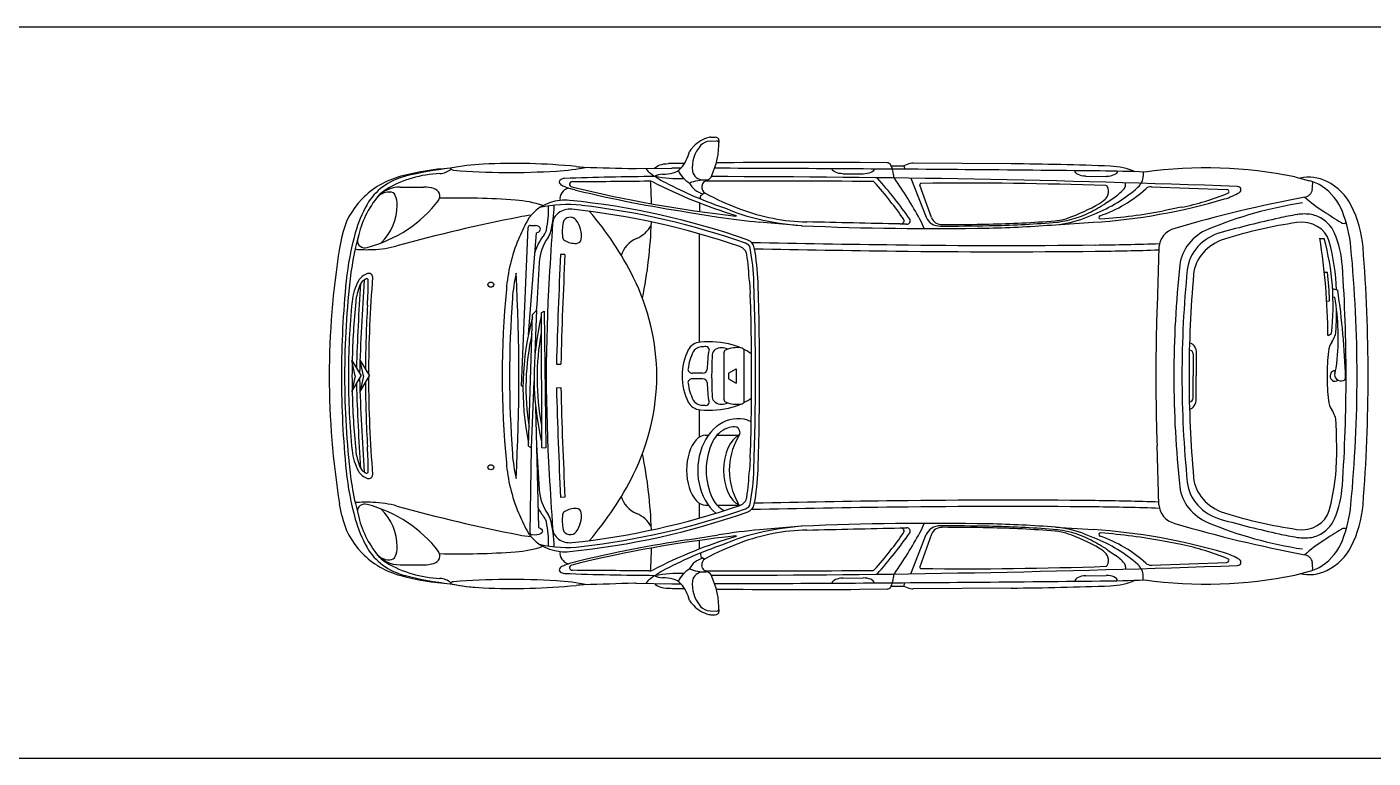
# Model space of a CAD drawing. Header units: millimetres. Extents: x 2646 to 50990, y 12226 to 40347.
# Drawn here: x 33275 to 38815, y 15625 to 18637 of the extents above; entities that cross this region are included whole.
import ezdxf

# ---------------------------------------------------------------- set-up
doc = ezdxf.new("R2010")
doc.units = ezdxf.units.MM
doc.layers.add('www.cad-blocks.net', color=7, linetype='Continuous')

# ---------------------------------------------------------------- blocks, each defined once
blk = doc.blocks.new('A$C5A4471DE')
for p, q in [((1.5672, 1.9509), (1.5945, 1.9518)), ((1.571, 1.9672), (1.5885, 1.9674)), ((1.5001, 1.9298), (1.4877, 1.917)), ((1.2632, 1.8378), (1.4095, 1.8397)), ((2.2967, 1.8616), (2.1842, 1.8626)), ((2.3127, 1.8494), (2.3643, 1.8494)), ((2.3643, 1.8494), (2.369, 1.8352)), ((2.8069, 1.8574), (2.4031, 1.8608)), ((0.9538, 1.7929), (0.9588, 1.7951)), ((1.5364, 1.7751), (1.5338, 1.765)), ((1.5411, 1.791), (1.5516, 1.791)), ((2.1139, 1.8166), (2.1975, 1.8156)), ((2.3931, 1.7983), (2.4569, 1.6372)), ((3.114, 1.8066), (3.1977, 1.8056)), ((3.2776, 1.7696), (3.2776, 1.7792)), ((3.3506, 1.824), (3.3502, 1.807)), ((3.9736, 1.8037), (4.0351, 1.7878)), ((0.2479, 1.7412), (0.2492, 1.7412)), ((0.2913, 1.7615), (0.3896, 1.7615)), ((0.9535, 1.7713), (0.9534, 1.7714)), ((0.9713, 1.7627), (0.9693, 1.7635)), ((1.0111, 1.7504), (1.0004, 1.7532)), ((2.4786, 1.6357), (2.431, 1.7699)), ((3.2047, 1.7009), (3.2351, 1.7221)), ((3.3838, 1.7629), (3.6945, 1.7518)), ((0.1339, 1.7121), (0.135, 1.7132)), ((1.5244, 1.6962), (1.5244, 1.6609)), ((3.1851, 1.7046), (3.1936, 1.7121)), ((3.2004, 1.6981), (3.1957, 1.695)), ((3.5065, 1.6784), (3.4338, 1.664)), ((1.4747, 1.659), (1.6024, 1.6383)), ((1.9456, 1.6027), (1.7713, 1.6175)), ((2.9895, 1.6067), (3.1437, 1.6166)), ((3.1072, 1.6342), (3.1479, 1.6504)), ((3.9839, 1.6484), (3.9846, 1.6485)), ((4.1852, 1.6131), (4.181, 1.6124)), ((0.0518, 1.5581), (0.0421, 1.5101)), ((0.1078, 1.5091), (0.1211, 1.5642)), ((0.7916, 0.9424), (0.8189, 1.5959)), ((0.8195, 1.1543), (0.8524, 1.5737)), ((0.8284, 1.6038), (0.8482, 1.6032)), ((1.5244, 1.1228), (1.5244, 1.5686)), ((3.415, 1.514), (3.4069, 1.2704)), ((4.0769, 1.5505), (4.0948, 1.5497)), ((0.9702, 1.4834), (0.9521, 1.4841)), ((4.0954, 1.4115), (4.1084, 1.4106)), ((1.7295, 1.373), (1.7322, 1.3232)), ((4.1294, 1.3441), (4.1509, 1.3367)), ((4.1056, 1.2912), (4.117, 1.2936)), ((4.1311, 1.3096), (4.1392, 1.3081)), ((0.8198, 0.6939), (0.8364, 1.2373)), ((0.8364, 1.2373), (0.8544, 1.2552)), ((0.8475, 1.0774), (0.8544, 1.2552)), ((0.8722, 1.2435), (0.8849, 1.25)), ((0.8722, 1.2435), (0.8742, 0.6887)), ((0.8849, 1.25), (0.8917, 0.6877)), ((4.1107, 1.15), (4.1248, 1.1588)), ((1.5766, 1.0718), (1.576, 1.0614)), ((1.589, 1.0923), (1.5887, 1.0921)), ((1.6244, 1.0794), (1.6244, 0.888)), ((1.7082, 0.8812), (1.7082, 1.0862)), ((3.5558, 1.0754), (3.5558, 0.9837)), ((3.5685, 1.0799), (3.5685, 0.9837)), ((0.1063, 0.9837), (0.0924, 1.0476)), ((0.0924, 1.0476), (0.1316, 0.9837)), ((0.1405, 0.9837), (0.1266, 1.0476)), ((0.1266, 1.0476), (0.1657, 0.9837)), ((0.935, 1.0322), (0.9531, 1.0318)), ((1.6428, 0.9959), (1.6749, 1.0133)), ((1.6749, 1.0133), (1.6749, 0.9541)), ((0.1063, 0.9837), (0.0924, 0.9198)), ((0.0924, 0.9198), (0.1316, 0.9837)), ((0.1405, 0.9837), (0.1266, 0.9198)), ((0.1266, 0.9198), (0.1657, 0.9837)), ((0.7916, 0.9424), (0.7974, 0.9408)), ((0.8324, 0.6871), (0.843, 0.9613)), ((1.5367, 0.9954), (1.4949, 0.9954)), ((1.5367, 0.972), (1.4949, 0.972)), ((1.6428, 0.9959), (1.6428, 0.9715)), ((1.6428, 0.9715), (1.6749, 0.9541)), ((3.5558, 0.892), (3.5558, 0.9837)), ((3.5685, 0.8875), (3.5685, 0.9837)), ((0.935, 0.9352), (0.9531, 0.9356)), ((1.576, 0.906), (1.5766, 0.8956)), ((0.8492, 0.857), (0.8609, 0.3592)), ((1.5244, 0.7324), (1.5244, 0.8446)), ((1.5887, 0.8753), (1.589, 0.8751)), ((1.5488, 0.7397), (1.5604, 0.7397)), ((1.5958, 0.7397), (1.6872, 0.7397)), ((1.6888, 0.7426), (1.6815, 0.7295)), ((1.6907, 0.7499), (1.6907, 0.7498)), ((0.8198, 0.6939), (0.8324, 0.6871)), ((0.8308, 0.688), (0.8262, 0.3385)), ((0.8742, 0.6887), (0.8917, 0.6877)), ((3.415, 0.4534), (3.4069, 0.697)), ((1.7322, 0.6442), (1.7295, 0.5944)), ((0.0518, 0.4093), (0.0421, 0.4573)), ((0.1078, 0.4583), (0.1211, 0.4032)), ((0.9702, 0.484), (0.9521, 0.4833)), ((1.5244, 0.3988), (1.5244, 0.4589)), ((1.5488, 0.4516), (1.5604, 0.4516)), ((1.5958, 0.4516), (1.6872, 0.4516)), ((1.688, 0.4502), (1.6815, 0.4618)), ((1.9456, 0.3647), (1.7713, 0.3499)), ((2.9895, 0.3607), (3.1437, 0.3508)), ((3.1072, 0.3332), (3.1479, 0.317)), ((4.1852, 0.3543), (4.181, 0.355)), ((0.8352, 0.3302), (0.855, 0.3299)), ((1.4747, 0.3084), (1.6024, 0.3291)), ((1.5244, 0.2712), (1.5244, 0.3065)), ((2.3931, 0.1691), (2.4569, 0.3302)), ((2.4786, 0.3317), (2.431, 0.1975)), ((3.5065, 0.289), (3.4338, 0.3034)), ((3.9839, 0.319), (3.9846, 0.3189)), ((0.1339, 0.2553), (0.135, 0.2542)), ((0.2479, 0.2262), (0.2492, 0.2262)), ((3.1851, 0.2628), (3.1936, 0.2553)), ((3.2004, 0.2693), (3.1957, 0.2724)), ((3.2047, 0.2665), (3.2351, 0.2453)), ((0.2913, 0.2059), (0.3896, 0.2059)), ((0.9535, 0.1961), (0.9534, 0.196)), ((0.9538, 0.1745), (0.9588, 0.1723)), ((0.9713, 0.2047), (0.9693, 0.2039)), ((1.0111, 0.217), (1.0004, 0.2142)), ((1.5364, 0.1923), (1.5338, 0.2024)), ((1.5411, 0.1764), (1.5516, 0.1764)), ((3.2776, 0.1978), (3.2776, 0.1882)), ((3.3838, 0.2045), (3.6945, 0.2156)), ((3.9736, 0.1637), (4.0351, 0.1796)), ((1.2632, 0.1296), (1.4095, 0.1277)), ((2.1139, 0.1508), (2.1975, 0.1518)), ((2.3127, 0.118), (2.3643, 0.118)), ((2.3643, 0.118), (2.369, 0.1322)), ((3.114, 0.1608), (3.1977, 0.1618)), ((3.3506, 0.1434), (3.3502, 0.1604)), ((2.2967, 0.1058), (2.1842, 0.1048)), ((2.8069, 0.11), (2.4031, 0.1066)), ((1.5001, 0.0376), (1.4877, 0.0504)), ((1.5672, 0.0165), (1.5945, 0.0155)), ((1.571, 0.0002), (1.5885, 0))]:
    blk.add_line(p, q)
for centre, major_axis, ratio, start_param, end_param in [((1.602, 1.8531), (0.1339, 0), 0.8827, 1.871896, 2.435479), ((1.5693, 1.9055), (0.0515, 0), 0.8827, 1.610768, 2.494038), ((1.5714, 1.94), (-0.0308, 0), 0.8827, -1.558244, -1.269697), ((1.1649, 1.9493), (0.4393, 0), 0.8827, -0.387555, 0.011932), ((1.5887, 1.9538), (-0.0154, 0), 0.8827, 3.153525, 4.724941), ((1.5948, 1.9437), (0.00925, 0), 0.8827, -0.014877, 1.610768), ((1.2944, 1.9433), (-0.1927, 0), 0.8827, 2.484055, 2.935624), ((1.5042, 1.9046), (-0.0216, 0), 0.8827, -0.706114, -0.205968), ((1.6625, 1.8432), (0.1684, 0), 0.8827, 2.494038, 3.248148), ((0.5581, 1.0496), (0.8967, 0), 0.8827, 1.638591, 1.869759), ((0.6495, 0.7672), (1.2241, 0), 0.8827, 1.695361, 1.848862), ((0.4519, 1.8775), (-0.068, 0), 0.8827, 1.622149, 2.369596), ((0.6758, 1.1572), (0.7931, 0), 0.8827, 1.624257, 1.797689), ((0.5135, 1.8476), (0.0186, 0), 0.8827, 3.670338, 4.623599), ((0.7485, 4.1781), (2.6693, 0), 0.8827, 4.623599, 4.782264), ((0.7578, -0.1956), (-2.3278, 0), 0.8827, 4.601112, 4.76585), ((0.8703, 2.6421), (-0.9249, 0), 0.8827, 1.640671, 1.779457), ((1.0608, 2.1158), (0.3083, 0), 0.8827, 4.567534, 4.675402), ((1.9791, 24.0205), (-25.1409, 0), 0.8827, 1.533809, 1.542049), ((1.2609, 1.9738), (0.1541, 0), 0.8827, 4.683642, 4.727366), ((1.3398, 1.8499), (-0.0381, 0), 0.8827, 0.352231, 0.836006), ((1.9469, -20.6232), (25.4749, 0), 0.8827, 1.589829, 1.592396), ((1.4118, 1.7036), (0.1541, 0), 0.8827, 1.567757, 1.585773), ((0.7864, -179.9261), (-205.9212, 0), 0.8827, 4.70918, 4.709349), ((1.3981, 1.8726), (0.0617, 0), 0.8827, -1.295508, -0.657538), ((1.559, 1.874), (0.1324, 0), 0.8827, 3.528125, 4.100623), ((0.7864, -179.9261), (205.9212, 0), 0.8827, 1.561903, 1.566913), ((1.9469, -20.6232), (-25.4749, 0), 0.8827, 4.703074, 4.726294), ((2.2965, 1.848), (-0.0154, 0), 0.8827, 3.586462, 4.703074), ((2.2056, 1.8098), (-0.1161, 0), 0.8827, 3.161682, 3.586462), ((2.4995, 1.5817), (-0.3321, 0), 0.8827, -1.244119, -1.151613), ((2.4028, 1.8335), (0.0308, 0), 0.8827, 1.561481, 1.897474), ((1.3234, -126.6182), (145.5269, 0), 0.8827, 1.558087, 1.561903), ((2.6965, -8.6014), (11.8492, 0), 0.8827, 1.526943, 1.561481), ((3.2049, 1.6251), (0.2525, 0), 0.8827, 1.112933, 1.526943), ((3.6065, 0.4053), (1.6262, 0), 0.8827, 1.343122, 1.724692), ((0.3939, 1.52), (0.339, 0), 0.8827, 1.869759, 2.439777), ((0.3831, 1.591), (-0.2535, 0), 0.8827, -1.29273, -0.458722), ((0.4776, 1.4361), (0.4327, 0), 0.8827, 1.622149, 2.162392), ((0.962, 1.7823), (0.0151, 0), 0.8827, 2.787379, 4.106544), ((0.9594, 1.7832), (0.0123, 0), 0.8827, 2.037279, 2.787379), ((0.9685, 1.7781), (-0.0216, 0), 0.8827, -1.528649, -1.104314), ((1.3986, -7.2243), (-10.2293, 0), 0.8827, -1.565209, -1.528649), ((1.0014, 1.7733), (-0.0123, 0), 0.8827, -1.563718, 1.296715), ((0.6258, 48.6146), (-53.0549, 0), 0.8827, 1.577874, 1.583804), ((1.5957, 2.0999), (0.4198, 0), 0.8827, 3.977599, 4.182605), ((1.3163, 1.7597), (-0.0308, 0), 0.8827, 4.180172, 4.725397), ((-1.0083, 1.6709), (2.3347, 0), 0.8827, 0.010567, 0.056078), ((2.2639, 3.1801), (1.8365, 0), 0.8827, 4.180172, 4.38556), ((1.3717, 1.7677), (-0.0533, 0), 0.8827, -1.561964, -0.942245), ((1.4383, 2.2036), (-0.4607, 0), 0.8827, 1.357791, 1.616037), ((1.3698, 1.9611), (-0.1658, 0), 0.8827, 1.579628, 1.846085), ((2.2734, 3.1213), (-1.7608, 0), 0.8827, 1.041013, 1.199555), ((1.5516, 1.6393), (-0.1718, 0), 0.8827, -1.570796, -1.16031), ((1.5612, 1.8062), (-0.0843, 0), 0.8827, 0.383244, 1.304082), ((1.5411, 1.8318), (0.0462, 0), 0.8827, 3.248148, 4.712389), ((1.5515, 1.7721), (-0.0154, 0), 0.8827, -1.565093, -0.222823), ((1.8112, -38.432), (45.5629, 0), 0.8827, 1.561421, 1.5765), ((1.5516, 1.81), (-0.0216, 0), 0.8827, 1.570796, 2.754038), ((1.5004, -46.4076), (54.6192, 0), 0.8827, 1.529822, 1.569477), ((2.2383, 1.7792), (-0.00617, 0), 0.8827, 3.807087, 4.703014), ((0.8035, 0.785), (-1.8302, 0), 0.8827, 3.746427, 3.807087), ((0.8035, 0.785), (-1.8514, 0), 0.8827, 3.746427, 3.811798), ((2.3525, 1.8124), (-0.0308, 0), 0.8827, 0.020089, 0.545592), ((0.1657, 0.6406), (-2.5274, 0), 0.8827, 3.600866, 3.687185), ((2.4369, 1.7715), (0.00617, 0), 0.8827, 1.582693, 3.445418), ((2.6131, -11.3035), (-14.8197, 0), 0.8827, 4.67304, 4.724285), ((3.0881, -4.0661), (-6.678, 0), 0.8827, 4.672065, 4.69968), ((3.2731, 1.8087), (0.0771, 0), 0.8827, -0.778936, -0.023822), ((4.0322, 1.6708), (0.1487, 0), 0.8827, 1.052527, 1.820314), ((3.9919, 1.6572), (0.1541, 0), 0.8827, 0.911333, 1.286398), ((3.7369, 1.7777), (0.3107, 0), 0.8827, -0.096125, 0.023218), ((3.9871, 1.601), (0.2398, 0), 0.8827, 0.414962, 1.052527), ((0.2913, 1.6581), (0.1172, 0), 0.8827, 1.570796, 2.546379), ((0.2479, 1.684), (0.0647, 0), 0.8827, 1.570796, 2.546408), ((0.3223, 1.6402), (0.1541, 0), 0.8827, 2.162392, 2.544534), ((0.2492, 1.7203), (-0.0237, 0), 0.8827, 3.50102, 4.712389), ((0.1493, 1.6871), (0.1304, 0), 0.8827, 0, 0.359427), ((0.3896, 1.6516), (0.1246, 0), 0.8827, 1.235867, 1.570796), ((0.4183, 1.7246), (0.037, 0), 0.8827, -0.586139, 1.235867), ((0.5343, -0.8641), (2.9234, 0), 0.8827, 1.491044, 1.598311), ((1.0013, 1.7142), (0.0519, 0), 0.8827, 1.886675, 3.303166), ((1.0062, 1.8384), (0.0925, 0), 0.8827, 4.106544, 4.302543), ((1.0819, 1.9874), (0.2775, 0), 0.8827, 4.302543, 4.414312), ((2.2524, 5.7008), (-4.6343, 0), 0.8827, 1.296715, 1.445576), ((1.1016, 2.0105), (0.3083, 0), 0.8827, 4.414312, 4.443772), ((2.2524, 5.7008), (4.6445, 0), 0.8827, 4.443772, 4.544155), ((1.5633, 1.7591), (-0.0302, 0), 0.8827, -0.222823, 1.030268), ((2.1654, 2.6447), (1.2003, 0), 0.8827, 4.17186, 4.307929), ((2.9022, 2.1319), (0.5983, 0), 0.8827, -1.147476, -0.778936), ((2.9808, 2.0758), (0.5259, 0), 0.8827, -1.197889, -0.76445), ((3.1609, 1.7409), (0.0462, 0), 0.8827, -0.785765, -0.304701), ((3.1958, 1.7623), (-0.00617, 0), 0.8827, 3.628046, 4.67304), ((3.1541, 1.7428), (0.0534, 0), 0.8827, -0.304701, 0.486453), ((3.1007, 1.8727), (0.2172, 0), 0.8827, -0.903513, -0.663933), ((3.2499, 1.7696), (0.0277, 0), 0.8827, -0.663933, 0), ((3.3826, 1.7357), (-0.0308, 0), 0.8827, 4.672068, 5.518735), ((5.1074, -2.7449), (-5.1751, 0), 0.8827, -1.358044, -1.250982), ((3.3024, 2.4809), (-0.9317, 0), 0.8827, 1.791637, 2.009289), ((3.6052, 1.9214), (-0.2495, 0), 0.8827, 1.895736, 2.169569), ((3.6941, 1.7436), (-0.00925, 0), 0.8827, 2.009289, 4.672068), ((3.7371, 1.7506), (0.0154, 0), 0.8827, -0.972024, 1.529822), ((4.0063, 1.7548), (0.0401, 0), 0.8827, -1.358044, -0.096125), ((4.4793, 2.1269), (0.6539, 0), 0.8827, 3.923214, 4.080236), ((3.9332, 1.5904), (-0.2499, 0), 0.8827, 3.46867, 4.052925), ((0.416, 1.5009), (-0.37, 0), 0.8827, -0.703333, -0.176034), ((0.7443, 1.4335), (-0.6565, 0), 0.8827, -0.458722, -0.242837), ((0.598, 1.4748), (0.4876, 0), 0.8827, 2.546379, 2.983047), ((-0.0072, 1.974), (0.5478, 0), 0.8827, -1.267969, -0.586139), ((0.598, 1.4748), (0.4876, 0), 0.8827, 2.544534, 2.546379), ((0.0103, 1.6871), (-0.2694, 0), 0.8827, 2.429243, 3.141593), ((0.7361, 1.3653), (-0.3896, 0), 0.8827, 4.336562, 4.632637), ((0.9697, 1.5554), (-0.1726, 0), 0.8827, -1.457079, -0.42887), ((0.9793, 1.2956), (-0.4468, 0), 0.8827, 4.580653, 4.970148), ((0.3977, 1.6669), (-0.5046, 0), 0.8827, 2.955756, 3.179863), ((0.3336, 1.6966), (-0.5928, 0), 0.8827, 2.897624, 3.123508), ((0.9898, 1.6079), (0.0709, 0), 0.8827, 1.452283, 3.087434), ((0.9697, 1.5554), (0.1726, 0), 0.8827, 1.457155, 1.684363), ((0.6676, -0.7808), (2.8365, 0), 0.8827, 1.190707, 1.457155), ((0.6676, -0.7808), (2.7962, 0), 0.8827, 1.196604, 1.452283), ((0.6676, -0.7808), (-2.8196, 0), 0.8827, 4.3323, 4.580653), ((1.951, 2.2522), (-0.7285, 0), 0.8827, 1.121523, 1.311846), ((1.9842, 2.2711), (-0.7399, 0), 0.8827, 1.166337, 1.546044), ((0.3919, 0.5339), (-2.3306, 0), 0.8827, 3.703809, 3.746427), ((0.3919, 0.5339), (-2.3517, 0), 0.8827, 3.697786, 3.746427), ((2.7742, 2.2253), (-0.7205, 0), 0.8827, 1.946583, 2.153466), ((2.8035, 2.1671), (-0.6633, 0), 0.8827, 2.080126, 2.203484), ((2.9865, 3.5424), (2.1874, 0), 0.8827, -1.498847, -1.245857), ((3.1197, 1.7623), (0.0925, 0), 0.8827, -0.988127, -0.785765), ((3.0106, 3.4066), (2.019, 0), 0.8827, -1.488878, -1.359603), ((3.1093, 1.8078), (-0.1541, 0), 0.8827, 2.203484, 2.23808), ((4.2611, 0.3868), (-1.5053, 0), 0.8827, -1.400503, -1.129659), ((3.67, 1.4777), (-0.5862, 0), 0.8827, 3.211966, 3.556554), ((2.1281, -3.7059), (6.2019, 0), 0.8827, 1.789742, 1.873603), ((1.9388, 1.1643), (-1.2382, 0), 0.8827, -0.42887, -0.357873), ((0.9032, 1.1531), (0.5626, 0), 0.8827, 1.700446, 1.789742), ((822.1015, -37.6847), (-822.3884, 0), 0.8827, -0.054159, -0.053853), ((1.1931, 1.5776), (0.2341, 0), 0.8827, 2.952452, 3.249757), ((0.9919, 1.6116), (0.0293, 0), 0.8827, 0.56441, 2.952452), ((0.8992, 1.5598), (-0.139, 0), 0.8827, 3.035775, 3.706003), ((-0.1396, 0.8514), (-1.5191, 0), 0.8827, 3.555766, 3.79036), ((-1.0083, 1.6709), (-2.3347, 0), 0.8827, 2.962509, 3.115966), ((1.9627, 3.3718), (1.9966, 0), 0.8827, 4.530959, 4.616425), ((1.6738, 1.6435), (0.00154, 0), 0.8827, 4.587168, 7.527153), ((2.0391, 2.5458), (1.0726, 0), 0.8827, 4.453439, 4.621562), ((-8.7685, -381.1105), (433.7215, 0), 0.8827, 1.545158, 1.546044), ((2.3507, 1.6232), (-0.0154, 0), 0.8827, 1.545158, 3.703809), ((-8.7685, -381.1105), (433.7215, 0), 0.8827, 1.545099, 1.545158), ((2.3761, 1.6227), (-0.0154, 0), 0.8827, 1.545099, 3.697786), ((2.204, 1.5304), (0.2534, 0), 0.8827, 0.273964, 0.459273), ((2.5151, 1.6552), (-0.0617, 0), 0.8827, 0.336292, 1.573487), ((2.5228, 1.648), (-0.0462, 0), 0.8827, 0.303826, 1.57419), ((2.486, 11.2119), (-10.8812, 0), 0.8827, 1.57419, 1.591847), ((2.6347, 4.9756), (-3.8145, 0), 0.8827, 1.591847, 1.663495), ((2.6347, 4.9756), (3.8218, 0), 0.8827, -1.549746, -1.480362), ((2.9465, 1.9411), (-0.37, 0), 0.8827, 1.661231, 2.080126), ((2.9707, 1.7855), (-0.185, 0), 0.8827, 1.663495, 1.946583), ((2.9552, 1.9319), (-0.37, 0), 0.8827, 1.663473, 1.994117), ((3.1752, 1.6372), (0.00771, 0), 0.8827, 1.943703, 4.794307), ((4.8755, -1.7769), (3.9832, 0), 0.8827, 1.815867, 1.878145), ((4.2731, 0.0819), (-1.7616, 0), 0.8827, -1.405044, -1.22985), ((4.2083, 0.578), (-1.2332, 0), 0.8827, -1.387806, -1.325725), ((4.0018, 1.5135), (0.1172, 0), 0.8827, 0.230583, 1.736549), ((4.0132, 1.5125), (-0.1567, 0), 0.8827, 4.526043, 4.895379), ((4.0237, 1.5617), (0.0999, 0), 0.8827, 1.104616, 1.38445), ((4.0054, 1.5296), (-0.1407, 0), 0.8827, 3.491961, 4.246209), ((8.8674, 7.4153), (-8.0802, 0), 0.8827, 0.938643, 0.949552), ((4.1769, 1.6311), (0.0216, 0), 0.8827, 4.091145, 4.902508), ((3.4984, 1.4602), (0.7091, 0), 0.8827, 0.084696, 0.327078), ((1.53, 1.2617), (-1.4659, 0), 0.8827, -0.242837, -0.088308), ((0.8281, 1.5956), (-0.00925, 0), 0.8827, 4.681172, 6.246394), ((1.0788, 1.4416), (0.2397, 0), 0.8827, 2.518241, 2.900056), ((0.8476, 1.5883), (-0.0218, 0.0005), 0.683378, 1.806894, 4.702381), ((1.1031, 1.4405), (-0.2396, 0), 0.8827, -0.567212, -0.052117), ((0.8391, 1.5937), (-0.0555, 0), 0.8827, 2.518241, 2.955756), ((0.849, 1.5834), (0.0617, 0), 0.8827, -0.567212, -0.243969), ((0.9818, 1.5573), (0.0216, 0), 0.8827, 3.249757, 4.101304), ((1.2031, 1.6576), (-0.1365, 0), 0.8827, 2.03557, 2.676214), ((1.9502, 1.6842), (-0.0925, 0), 0.8827, 1.479969, 1.521199), ((2.486, 11.2119), (10.8996, 0), 0.8827, 4.662792, 4.73344), ((2.486, 11.2119), (10.8884, 0), 0.8827, -1.568106, -1.549746), ((2.6347, 4.9756), (-3.8329, 0), 0.8827, 1.591847, 1.663473), ((3.5105, 1.5115), (0.0956, 0), 0.8827, 1.890611, 3.112497), ((3.7066, 1.4235), (0.2066, 0), 0.8827, 2.011934, 3.045997), ((3.7311, 1.4057), (0.2004, 0), 0.8827, 1.878145, 3.053171), ((0.6311, 1.1227), (3.4797, 0), 0.8827, 0.008885, 0.140188), ((3.6235, 1.4064), (-0.5473, 0), 0.8827, 3.201769, 3.491961), ((4.2399, 0.9837), (4.2399, 0), 0.8827, 3.000461, 3.141593), ((1.3141, 1.2829), (-1.2332, 0), 0.8827, -0.209256, -0.104477), ((0.1539, 2.0622), (0.6325, 0), 0.8827, 4.638081, 4.752666), ((0.147, 1.5384), (0.0308, 0), 0.8827, 2.983047, 5.015216), ((0.1639, 1.8439), (-0.385, 0), 0.8827, 1.611074, 1.873603), ((1.5419, 1.2953), (-0.8145, 0), 0.8827, -0.357873, -0.06289), ((1.0126, 1.5962), (-0.0753, 0), 0.8827, 0.959711, 1.633154), ((1.016, 1.5488), (-0.0216, 0), 0.8827, 1.633154, 3.035775), ((1.3175, 1.4562), (-0.1187, 0), 0.8827, -1.106023, -0.232898), ((1.6727, 1.4786), (-0.0462, 0), 0.8827, 3.265065, 4.338197), ((1.7022, 1.5051), (0.0309, 0), 0.8827, 0.163845, 1.190707), ((1.7022, 1.5051), (-0.0478, 0), 0.8827, 3.305438, 4.3323), ((0.5664, 1.3394), (1.1821, 0), 0.8827, 0.02861, 0.163845), ((3.2493, 57.7995), (63.7604, 0), 0.8827, 4.68867, 4.698004), ((0.5664, 1.3394), (1.199, 0), 0.8827, 0.02861, 0.163845), ((3.2493, 57.7995), (-63.7898, 0), 0.8827, 1.547294, 1.556412), ((2.7784, 28.9061), (-31.0534, 0), 0.8827, 1.556412, 1.582841), ((2.7784, 28.9061), (-31.024, 0), 0.8827, 1.556412, 1.582841), ((3.0355, 10.0627), (9.6751, 0), 0.8827, -1.558752, -1.531352), ((3.0355, 10.0627), (-9.7044, 0), 0.8827, 1.582841, 1.609871), ((3.748, 1.3883), (0.1911, 0), 0.8827, 1.911743, 3.062422), ((2.8133, 1.2768), (1.3183, 0), 0.8827, -0.101556, 0.236791), ((2.9819, 1.3022), (1.1647, 0), 0.8827, 0.035228, 0.230583), ((-2.8598, 0.9837), (-7.0901, 0), 0.8827, 3.141593, 3.226289), ((-4.2693, 0.9837), (-8.5453, 0), 0.8827, 3.141593, 3.211966), ((259.6492, -10.4645), (259.1372, 0), 0.8827, 3.089475, 3.090344), ((26.1434, 0.516), (-25.2152, 0), 0.8827, -0.043507, -0.023193), ((26.1434, 0.516), (-25.1971, 0), 0.8827, -0.043507, -0.023193), ((0.0478, 1.3006), (-1.6836, 0), 0.8827, 3.190325, 3.265065), ((8.9027, 0.9837), (5.4265, 0), 0.8827, 3.045997, 3.141593), ((4.547, 0.9837), (4.4838, 0), 0.8827, 3.037115, 3.141593), ((0.1797, 1.3509), (0.0655, 0), 0.8827, 1.908494, 2.697141), ((0.1631, 1.3926), (-0.0154, 0), 0.8827, 3.068846, 5.050087), ((6.5195, 0.9837), (6.3578, 0), 0.8827, 3.068846, 3.1404), ((1.6343, 1.2537), (0.8824, 0), 0.8827, 2.944055, 3.076954), ((-9.3005, 0.9837), (10.0809, 0), 0.8827, -0.047544, 0.047544), ((9.4376, 0.9837), (8.5445, 0), 0.8827, 3.087739, 3.195446), ((0.2014, 0.9837), (-1.1466, 0), 0.8827, 2.72742, 3.555766), ((9.1241, 0.9837), (5.6146, 0), 0.8827, 3.053171, 3.141593), ((9.5257, 0.9837), (-5.987, 0), 0.8827, -0.079171, 0), ((2.7336, 1.2735), (1.3835, 0), 0.8827, 0.016485, 0.112498), ((-4.3251, 0.9837), (-8.5103, 0), 0.8827, 3.141593, 3.201769), ((5.0868, 0.9837), (-5.0366, 0), 0.8827, -0.088308, 0), ((0.3769, 1.268), (0.284, 0), 0.8827, 2.697141, 3.052762), ((0.4253, 1.2642), (-0.3176, 0), 0.8827, -0.339125, -0.088831), ((11.3874, 0.7433), (11.2801, 0), 0.8827, 3.079189, 3.114148), ((11.3874, 0.7433), (-11.2662, 0), 0.8827, -0.064013, -0.025298), ((0.1754, 1.342), (-0.0526, 0), 0.8827, -1.102175, -0.339125), ((0.1544, 1.3786), (0.00617, 0), 0.8827, -0.005202, 2.039417), ((-2.3283, 1.39), (-2.489, 0), 0.8827, 3.089622, 3.13639), ((0.6651, 1.3598), (-0.0119, 0), 0.8827, 3.141593, 9.424778), ((5.4054, 0.9837), (4.6939, 0), 0.8827, 3.055371, 3.227814), ((-13.5138, 0.9837), (-15.2681, 0), 0.8827, 3.112983, 3.170203), ((-13.5138, 0.9837), (15.285, 0), 0.8827, 0, 0.02861), ((0.1306, 0.8772), (4.0539, 0), 0.8827, 0.027388, 0.128772), ((3.9927, 0.9837), (-3.9141, 0), 0.8827, -0.088831, 0), ((3.9927, 0.9837), (3.8991, 0), 0.8827, 3.052762, 3.123864), ((6.5195, 0.9837), (-6.3708, 0), 0.8827, -0.051971, -0.00493), ((6.3607, 0.9837), (5.6186, 0), 0.8827, 3.076954, 3.206231), ((-1.9321, 1.1654), (-3.6687, 0), 0.8827, 3.159368, 3.190325), ((2.8345, 1.141), (-1.3184, 0), 0.8827, 3.050841, 3.285741), ((2.24, 0.9321), (1.4427, 0), 0.8827, 2.909684, 3.319784), ((2.2856, 0.9758), (-1.4427, 0), 0.8827, -0.201828, 0.208271), ((-13.5138, 0.9837), (15.2522, 0), 0.8827, -0.017776, 0.017776), ((14.5661, 0.9837), (11.1639, 0), 0.8827, 3.112497, 3.141593), ((-0.4714, 1.3162), (-4.6181, 0), 0.8827, 3.106928, 3.127306), ((4.0207, 1.1787), (-0.1233, 0), 0.8827, 2.608693, 3.106928), ((2.1167, 0.9356), (1.3071, 0), 0.8827, 2.948155, 3.281313), ((2.1622, 0.9748), (1.3071, 0), 0.8827, 2.978235, 3.311393), ((1.534, 1.069), (-0.0617, 0), 0.8827, -1.466937, -0.41469), ((1.5619, 0.8327), (0.3309, 0), 0.8827, 1.273557, 1.674656), ((1.5929, 0.9218), (-0.2253, 0), 0.8827, 4.250828, 4.415149), ((4.2198, 1.0751), (-0.1078, 0), 0.8827, -0.5329, -0.103265), ((1.7536, 0.9837), (-0.3016, 0), 0.8827, -0.41469, 0.41469), ((1.7536, 0.9837), (-0.2791, 0), 0.8827, -0.41469, -0.122065), ((1.534, 1.069), (0.0392, 0), 0.8827, 1.674656, 2.726903), ((1.5619, 0.8327), (-0.3084, 0), 0.8827, -1.533232, -1.466937), ((1.5508, 1.0938), (-0.0123, 0), 0.8827, 2.995805, 4.749954), ((2.315, 0.9948), (-0.76, 0), 0.8827, -0.145787, -0.024597), ((3.3103, 0.9837), (-1.7365, 0), 0.8827, -0.050688, 0.050688), ((1.6074, 1.0704), (-0.0308, 0), 0.8827, -0.921179, -0.050688), ((1.6158, 1.061), (-0.0444, 0), 0.8827, 4.140432, 5.362006), ((1.6398, 1.0794), (0.0154, 0), 0.8827, 1.970215, 3.141593), ((1.6812, 0.9927), (0.122, 0), 0.8827, 1.461912, 1.970215), ((1.6928, 1.0862), (0.0154, 0), 0.8827, 0, 1.461912), ((1.5929, 0.9218), (-0.2253, 0), 0.8827, 4.024805, 4.188918), ((3.5396, 1.0754), (0.0162, 0), 0.8827, 0, 1.552086), ((5.2188, 0.9837), (-1.1122, 0), 0.8827, -0.103265, 0), ((3.9927, 0.9837), (3.8991, 0), 0.8827, 3.125259, 3.141593), ((1.4949, 1.0117), (0.0185, 0), 0.8827, 3.019527, 4.712389), ((1.5367, 1.0117), (0.0185, 0), 0.8827, -1.570796, -0.024597), ((4.1397, 0.9837), (0, 0.0218), 0.946478, -0.110324, 3.811328), ((3.9019, 1.0552), (0.2466, 0), 0.8827, -0.278308, -0.090752), ((4.2399, 0.9837), (-4.2399, 0), 0.8827, 0, 0.141132), ((5.0868, 0.9837), (5.0366, 0), 0.8827, 3.141593, 3.2299), ((4.547, 0.9837), (-4.4838, 0), 0.8827, 0, 0.104477), ((3.9927, 0.9837), (3.9141, 0), 0.8827, 3.141593, 3.230424), ((3.9927, 0.9837), (-3.8991, 0), 0.8827, 0, 0.016333), ((11.3874, 1.2241), (-11.2801, 0), 0.8827, 0.027445, 0.062404), ((11.3874, 1.2241), (-11.2662, 0), 0.8827, 0.025298, 0.064013), ((6.5195, 0.9837), (6.3708, 0), 0.8827, 3.146523, 3.193564), ((6.5195, 0.9837), (-6.3578, 0), 0.8827, 0.001193, 0.072747), ((1.4949, 0.9557), (-0.0185, 0), 0.8827, -1.570796, 0.122065), ((1.7536, 0.9837), (0.2791, 0), 0.8827, 3.263658, 3.556283), ((1.5367, 0.9557), (0.0185, 0), 0.8827, 0.024597, 1.570796), ((2.315, 0.9726), (0.76, 0), 0.8827, 3.16619, 3.28738), ((-13.5138, 0.9837), (-15.285, 0), 0.8827, 3.112983, 3.141593), ((14.5661, 0.9837), (-11.1639, 0), 0.8827, 0, 0.029096), ((8.9027, 0.9837), (5.4265, 0), 0.8827, 3.141593, 3.237188), ((9.1241, 0.9837), (5.6146, 0), 0.8827, 3.141593, 3.230015), ((9.5257, 0.9837), (-5.987, 0), 0.8827, 0, 0.079171), ((5.2188, 0.9837), (1.1122, 0), 0.8827, 3.141593, 3.244857), ((4.1663, 0.9885), (0.0284, 0), 0.8827, 2.863284, 4.984461), ((-4.3251, 0.9837), (8.5103, 0), 0.8827, -0.060177, 0), ((4.1707, 0.9748), (0.0123, 0), 0.8827, -1.298724, 0.027388), ((-2.8598, 0.9837), (7.0901, 0), 0.8827, -0.084696, 0), ((-4.2693, 0.9837), (8.5453, 0), 0.8827, -0.070373, 0), ((3.9927, 0.9837), (-3.8991, 0), 0.8827, 0.017728, 0.088831), ((26.1434, 1.4514), (-25.2152, 0), 0.8827, 0.023193, 0.043507), ((26.1434, 1.4514), (-25.1971, 0), 0.8827, 0.023193, 0.043507), ((1.6074, 0.897), (0.0308, 0), 0.8827, 3.192281, 4.062772), ((1.6398, 0.888), (-0.0154, 0), 0.8827, 0, 1.171378), ((1.5929, 1.0456), (0.2253, 0), 0.8827, -1.047326, -0.870445), ((3.5396, 0.892), (-0.0162, 0), 0.8827, 1.589507, 3.141593), ((3.5396, 0.892), (0, 0.0446), 0.646365, 3.179402, 4.712389), ((1.534, 0.8984), (-0.0617, 0), 0.8827, 0.41469, 1.466937), ((1.6815, 0.5957), (0, 0.2119), 0.779187, -0.341987, 2.560747), ((1.534, 0.8984), (-0.0392, 0), 0.8827, 0.41469, 1.466937), ((1.5619, 1.1347), (-0.3309, 0), 0.8827, 1.466937, 1.868036), ((1.5619, 1.1347), (0.3084, 0), 0.8827, 4.608529, 4.674824), ((1.5508, 0.8735), (0.0123, 0), 0.8827, 4.674824, 6.428973), ((1.6158, 0.9064), (-0.0444, 0), 0.8827, 0.921179, 2.142753), ((1.6812, 0.9747), (0.122, 0), 0.8827, 4.312971, 4.821273), ((1.5929, 1.0456), (0.2253, 0), 0.8827, -1.273557, -1.109235), ((1.6928, 0.8812), (-0.0154, 0), 0.8827, 1.67968, 3.141593), ((4.2198, 0.8923), (0.1078, 0), 0.8827, 3.244857, 3.674493), ((4.0207, 0.7887), (0.1233, 0), 0.8827, 0.034664, 0.5329), ((-0.4714, 0.6511), (4.6181, 0), 0.8827, 0.004612, 0.034664), ((1.5488, 0.5957), (0, 0.144), 0.541113, 0, 3.141593), ((1.6869, 0.6738), (0.1177, 0), 0.8827, 1.994858, 2.738129), ((1.701, 0.5957), (0, 0.144), 0.541113, 0.19859, 2.943003), ((1.9904, 0.5957), (-0.3441, 0), 0.8827, -0.456236, 0.456236), ((1.6699, 0.7069), (0.0765, 0), 0.8827, 1.570796, 1.994858), ((1.6699, 0.7499), (0, 0.0246), 0.842711, 4.712389, 6.283185), ((1.6722, 0.7498), (0.0185, 0), 0.8827, -0.456236, 0), ((-1.9321, 0.802), (3.6687, 0), 0.8827, -0.048732, -0.017776), ((0.3769, 0.6994), (-0.284, 0), 0.8827, 0.088831, 0.444451), ((0.4253, 0.7032), (-0.3176, 0), 0.8827, 0.088831, 0.339125), ((-2.3283, 0.5774), (2.489, 0), 0.8827, 0.005202, 0.051971), ((259.6492, 12.4319), (259.1372, 0), 0.8827, 3.192907, 3.19371), ((1.8943, 0.5957), (-0.3432, 0), 0.8827, -0.403464, 0.403464), ((2.9819, 0.6652), (-1.1647, 0), 0.8827, 2.91101, 3.146205), ((0.1754, 0.6254), (-0.0526, 0), 0.8827, 0.339125, 1.102175), ((0.6651, 0.6076), (-0.0119, 0), 0.8827, 3.141593, 9.424778), ((1.5419, 0.6721), (0.8145, 0), 0.8827, 3.204483, 3.499466), ((1.6343, 0.7137), (0.8824, 0), 0.8827, 3.206231, 3.339131), ((-1.0083, 0.2965), (2.3347, 0), 0.8827, 0.025627, 0.179084), ((1.53, 0.7057), (-1.4659, 0), 0.8827, 0.088308, 0.242837), ((1.3141, 0.6845), (-1.2332, 0), 0.8827, 0.104477, 0.209256), ((0.1797, 0.6165), (-0.0655, 0), 0.8827, 0.444451, 1.233098), ((0.1544, 0.5888), (0.00617, 0), 0.8827, 4.243768, 6.288388), ((0.1631, 0.5748), (0.0154, 0), 0.8827, 4.374691, 6.355932), ((822.1015, 39.6521), (822.3884, 0), 0.8827, 3.195446, 3.195752), ((-0.1396, 1.116), (1.5191, 0), 0.8827, -0.648767, -0.414173), ((0.0478, 0.6668), (1.6836, 0), 0.8827, -0.123473, -0.048732), ((0.5664, 0.628), (1.1821, 0), 0.8827, -0.163845, -0.02861), ((0.5664, 0.628), (-1.199, 0), 0.8827, 2.977748, 3.112983), ((3.748, 0.5791), (0.1911, 0), 0.8827, 3.220764, 4.371442), ((1.1031, 0.5269), (0.2396, 0), 0.8827, 3.19371, 3.708805), ((3.7066, 0.5439), (-0.2066, 0), 0.8827, 0.095595, 1.129659), ((3.7311, 0.5617), (0.2004, 0), 0.8827, 3.230015, 4.40504), ((3.6235, 0.561), (0.5473, 0), 0.8827, -0.350368, -0.060177), ((0.1539, -0.0948), (0.6325, 0), 0.8827, 1.530519, 1.645105), ((0.147, 0.429), (-0.0308, 0), 0.8827, 4.409562, 6.441731), ((-0.0072, -0.0066), (0.5478, 0), 0.8827, 0.586139, 1.267969), ((0.1639, 0.1235), (-0.385, 0), 0.8827, 4.409582, 4.672112), ((2.1281, 5.6732), (-6.2019, 0), 0.8827, 1.26799, 1.351851), ((0.6676, 2.7482), (2.7962, 0), 0.8827, -1.452283, -1.196604), ((1.3175, 0.5112), (-0.1187, 0), 0.8827, 0.232898, 1.106023), ((1.6869, 0.5175), (-0.1177, 0), 0.8827, 0.403464, 1.015772), ((1.6727, 0.4888), (0.0462, 0), 0.8827, -1.196604, -0.123473), ((1.7022, 0.4623), (0.0309, 0), 0.8827, -1.190707, -0.163845), ((1.7022, 0.4623), (-0.0478, 0), 0.8827, 1.950886, 2.977748), ((3.2493, -55.8321), (-63.7604, 0), 0.8827, -1.556412, -1.547078), ((3.2493, -55.8321), (-63.7898, 0), 0.8827, -1.556412, -1.547294), ((2.7784, -26.9387), (31.0534, 0), 0.8827, 1.558752, 1.585181), ((2.7784, -26.9387), (31.024, 0), 0.8827, 1.558752, 1.585181), ((3.0355, -8.0953), (9.6751, 0), 0.8827, 1.531352, 1.558752), ((3.0355, -8.0953), (9.7044, 0), 0.8827, 1.531721, 1.558752), ((3.5105, 0.4559), (-0.0956, 0), 0.8827, 0.029096, 1.250982), ((3.4984, 0.5072), (-0.7091, 0), 0.8827, 2.814515, 3.056897), ((3.67, 0.4897), (0.5862, 0), 0.8827, -0.414962, -0.070373), ((0.416, 0.4665), (0.37, 0), 0.8827, 3.317627, 3.844925), ((0.7443, 0.5339), (-0.6565, 0), 0.8827, 0.242837, 0.458722), ((0.598, 0.4926), (-0.4876, 0), 0.8827, 0.158545, 0.595214), ((0.0103, 0.2803), (0.2694, 0), 0.8827, 0, 0.71235), ((1.9388, 0.8031), (-1.2382, 0), 0.8827, 0.357873, 0.42887), ((1.0788, 0.5258), (0.2397, 0), 0.8827, 3.551616, 3.764945), ((0.8391, 0.3737), (0.0555, 0), 0.8827, 0.185836, 0.623352), ((0.849, 0.384), (0.0617, 0), 0.8827, 0.243969, 0.567212), ((0.3336, 0.2708), (-0.5928, 0), 0.8827, 3.159677, 3.385561), ((1.1931, 0.3898), (-0.2341, 0), 0.8827, -0.108164, 0.189141), ((0.9818, 0.4101), (-0.0216, 0), 0.8827, -0.959711, -0.108164), ((1.0126, 0.3712), (0.0753, 0), 0.8827, 1.508438, 2.181882), ((0.6676, 2.7482), (2.8365, 0), 0.8827, -1.457155, -1.190707), ((0.8992, 0.4076), (0.139, 0), 0.8827, -0.56441, 0.105818), ((1.016, 0.4186), (0.0216, 0), 0.8827, 0.105818, 1.508438), ((0.6676, 2.7482), (-2.8196, 0), 0.8827, 1.702533, 1.950886), ((1.2031, 0.3098), (0.1365, 0), 0.8827, 0.465378, 1.106023), ((4.8755, 3.7443), (3.9832, 0), 0.8827, 4.40504, 4.467318), ((4.2731, 1.8855), (1.7616, 0), 0.8827, 4.371442, 4.546636), ((4.0018, 0.4539), (0.1172, 0), 0.8827, 4.546636, 6.052603), ((4.0054, 0.4378), (-0.1407, 0), 0.8827, 2.036977, 2.791224), ((0.9697, 0.412), (-0.1726, 0), 0.8827, 0.42887, 1.457079), ((0.8354, 0.3384), (0.00925, 0), 0.8827, 3.129889, 4.69511), ((0.3977, 0.3005), (-0.5046, 0), 0.8827, 3.103323, 3.327429), ((0.9898, 0.3595), (-0.0709, 0), 0.8827, 0.054159, 1.689309), ((0.9919, 0.3558), (0.0293, 0), 0.8827, 3.330734, 5.718775), ((1.9627, -1.4044), (1.9966, 0), 0.8827, 1.666761, 1.752226), ((1.951, -0.2848), (-0.7285, 0), 0.8827, -1.311846, -1.121523), ((1.9842, -0.3037), (-0.7399, 0), 0.8827, -1.546044, -1.166337), ((2.0391, -0.5784), (-1.0726, 0), 0.8827, -1.479969, -1.311846), ((1.9502, 0.2832), (-0.0925, 0), 0.8827, -1.521199, -1.479969), ((2.486, -9.2445), (-10.8996, 0), 0.8827, 4.691338, 4.761986), ((-8.7685, 383.0779), (-433.7215, 0), 0.8827, 1.595549, 1.596435), ((0.3919, 1.4335), (2.3306, 0), 0.8827, -0.604834, -0.562216), ((0.1657, 1.3268), (-2.5274, 0), 0.8827, 2.596001, 2.68232), ((0.3919, 1.4335), (-2.3517, 0), 0.8827, 2.536759, 2.585399), ((-8.7685, 383.0779), (-433.7215, 0), 0.8827, 1.596435, 1.596494), ((2.3507, 0.3442), (-0.0154, 0), 0.8827, 2.579376, 4.738028), ((2.3761, 0.3447), (0.0154, 0), 0.8827, -0.556193, 1.596494), ((2.204, 0.437), (-0.2534, 0), 0.8827, 2.68232, 2.867629), ((2.5151, 0.3122), (0.0617, 0), 0.8827, 1.568106, 2.805301), ((2.5228, 0.3194), (0.0462, 0), 0.8827, 1.567403, 2.837767), ((2.486, -9.2445), (10.8884, 0), 0.8827, 1.549746, 1.568106), ((2.486, -9.2445), (-10.8812, 0), 0.8827, 4.691338, 4.708996), ((2.6347, -3.0082), (3.8145, 0), 0.8827, 1.478097, 1.549746), ((2.6347, -3.0082), (3.8218, 0), 0.8827, 1.480362, 1.549746), ((2.6347, -3.0082), (3.8329, 0), 0.8827, 1.478119, 1.549746), ((2.9465, 0.0263), (0.37, 0), 0.8827, 1.061466, 1.480362), ((2.9707, 0.1819), (0.185, 0), 0.8827, 1.19501, 1.478097), ((2.9552, 0.0355), (0.37, 0), 0.8827, 1.147476, 1.478119), ((2.7742, -0.2579), (-0.7205, 0), 0.8827, 4.129719, 4.336603), ((2.9865, -1.575), (-2.1874, 0), 0.8827, 4.38745, 4.640439), ((3.1752, 0.3302), (0.00771, 0), 0.8827, 1.488878, 4.339482), ((3.0106, -1.4392), (2.019, 0), 0.8827, 1.359603, 1.488878), ((5.1074, 4.7123), (5.1751, 0), 0.8827, 4.392575, 4.499637), ((4.2611, 1.5806), (1.5053, 0), 0.8827, 4.271251, 4.542095), ((4.2083, 1.3894), (-1.2332, 0), 0.8827, 1.325725, 1.387806), ((8.8674, -5.4479), (8.0802, 0), 0.8827, 2.19204, 2.20295), ((4.1769, 0.3363), (-0.0216, 0), 0.8827, 4.52227, 5.333633), ((0.3831, 0.3764), (-0.2535, 0), 0.8827, 0.458722, 1.29273), ((0.1493, 0.2803), (0.1304, 0), 0.8827, -0.359427, 0), ((0.7361, 0.6021), (-0.3896, 0), 0.8827, 1.650549, 1.946623), ((0.9032, 0.8143), (0.5626, 0), 0.8827, 4.493443, 4.582739), ((0.9793, 0.6718), (-0.4468, 0), 0.8827, 1.313038, 1.702533), ((2.2524, -3.7334), (4.6343, 0), 0.8827, 1.696017, 1.844878), ((2.2524, -3.7334), (-4.6445, 0), 0.8827, -1.402563, -1.30218), ((2.2639, -1.2127), (1.8365, 0), 0.8827, 1.897625, 2.103013), ((2.2734, -1.1539), (-1.7608, 0), 0.8827, -1.199555, -1.041013), ((2.1654, -0.6773), (1.2003, 0), 0.8827, 1.975256, 2.111325), ((1.6738, 0.3239), (-0.00154, 0), 0.8827, 1.897625, 4.83761), ((2.8035, -0.1997), (-0.6633, 0), 0.8827, 4.079701, 4.203059), ((2.9022, -0.1645), (-0.5983, 0), 0.8827, 3.920528, 4.289069), ((2.9808, -0.1084), (0.5259, 0), 0.8827, 0.76445, 1.197889), ((3.3024, -0.5135), (0.9317, 0), 0.8827, 1.132303, 1.349956), ((4.0132, 0.4549), (-0.1567, 0), 0.8827, 1.387806, 1.757142), ((4.4793, -0.1595), (-0.6539, 0), 0.8827, -0.938643, -0.781621), ((4.0237, 0.4057), (-0.0999, 0), 0.8827, 1.757142, 2.036977), ((3.9332, 0.377), (0.2499, 0), 0.8827, -0.911333, -0.327078), ((3.9871, 0.3664), (0.2398, 0), 0.8827, -1.052527, -0.414962), ((0.3939, 0.4474), (-0.339, 0), 0.8827, 0.701816, 1.271833), ((0.2479, 0.2834), (-0.0647, 0), 0.8827, 0.595184, 1.570796), ((0.598, 0.4926), (0.4876, 0), 0.8827, 3.736806, 3.738651), ((0.2913, 0.3093), (0.1172, 0), 0.8827, 3.736806, 4.712389), ((0.3223, 0.3271), (0.1541, 0), 0.8827, 3.738651, 4.120793), ((0.2492, 0.2471), (0.0237, 0), 0.8827, 4.712389, 5.923758), ((0.4183, 0.2428), (0.037, 0), 0.8827, -1.235867, 0.586139), ((0.5343, 2.8315), (-2.9234, 0), 0.8827, 1.543281, 1.650549), ((1.0013, 0.2532), (-0.0519, 0), 0.8827, -0.161573, 1.254918), ((0.9697, 0.412), (-0.1726, 0), 0.8827, 1.45723, 1.684437), ((-1.0083, 0.2965), (-2.3347, 0), 0.8827, 3.085515, 3.131026), ((1.5612, 0.1612), (0.0843, 0), 0.8827, 1.837511, 2.758349), ((1.5589, 0.2466), (-0.0313, 0.0023), 0.618556, -0.31773, 1.168547), ((1.5633, 0.2083), (0.0302, 0), 0.8827, 2.111325, 3.364416), ((0.8035, 1.1824), (1.8302, 0), 0.8827, -0.665495, -0.604834), ((0.8035, 1.1824), (1.8514, 0), 0.8827, -0.670206, -0.604834), ((3.1197, 0.2051), (-0.0925, 0), 0.8827, 3.927358, 4.129719), ((3.1609, 0.2265), (-0.0462, 0), 0.8827, 3.446294, 3.927358), ((3.1093, 0.1596), (-0.1541, 0), 0.8827, 4.045105, 4.079701), ((3.1541, 0.2246), (-0.0534, 0), 0.8827, 2.655139, 3.446294), ((3.1007, 0.0947), (-0.2172, 0), 0.8827, 3.805525, 4.045105), ((3.6052, 0.046), (-0.2495, 0), 0.8827, 4.113617, 4.38745), ((3.6941, 0.2237), (-0.00925, 0), 0.8827, 1.611118, 4.273896), ((3.7371, 0.2168), (-0.0154, 0), 0.8827, 1.611771, 4.113617), ((4.0063, 0.2126), (-0.0401, 0), 0.8827, 3.237718, 4.499637), ((0.4776, 0.5313), (0.4327, 0), 0.8827, 4.120793, 4.661037), ((0.3896, 0.3158), (-0.1246, 0), 0.8827, 1.570796, 1.905725), ((0.962, 0.1851), (-0.0151, 0), 0.8827, -0.964951, 0.354214), ((0.9594, 0.1842), (-0.0123, 0), 0.8827, 0.354214, 1.104314), ((1.0062, 0.129), (-0.0925, 0), 0.8827, -1.160951, -0.964951), ((0.9685, 0.1893), (-0.0216, 0), 0.8827, 1.104314, 1.528649), ((1.3986, 9.1917), (10.2293, 0), 0.8827, 4.670242, 4.706801), ((1.0819, -0.02), (-0.2775, 0), 0.8827, -1.272719, -1.160951), ((1.0014, 0.1941), (0.0123, 0), 0.8827, 1.844878, 4.705311), ((0.6258, -46.6472), (53.0549, 0), 0.8827, 1.557789, 1.563718), ((1.1016, -0.0431), (-0.3083, 0), 0.8827, -1.30218, -1.272719), ((1.5957, -0.1325), (0.4198, 0), 0.8827, 2.10058, 2.305587), ((1.3163, 0.2077), (0.0308, 0), 0.8827, 4.699381, 5.244606), ((1.4383, -0.2362), (0.4607, 0), 0.8827, 1.525556, 1.783801), ((1.559, 0.0934), (0.1324, 0), 0.8827, 2.182562, 2.755061), ((1.5516, 0.3281), (-0.1718, 0), 0.8827, 1.16031, 1.570796), ((1.5411, 0.1356), (0.0462, 0), 0.8827, 1.570796, 3.035037), ((1.5515, 0.1953), (-0.0154, 0), 0.8827, 0.222823, 1.565093), ((1.8112, 40.3994), (45.5629, 0), 0.8827, 4.706685, 4.721764), ((1.5516, 0.1574), (-0.0216, 0), 0.8827, 3.529148, 4.712389), ((1.5004, 48.375), (-54.6192, 0), 0.8827, 1.572115, 1.611771), ((2.2383, 0.1882), (0.00617, 0), 0.8827, -1.561421, -0.665495), ((2.3525, 0.155), (0.0308, 0), 0.8827, 2.596001, 3.121503), ((2.4369, 0.1959), (-0.00617, 0), 0.8827, -0.303826, 1.5589), ((2.6131, 13.2709), (14.8197, 0), 0.8827, 4.700493, 4.751738), ((3.1958, 0.2051), (-0.00617, 0), 0.8827, 1.610145, 2.655139), ((3.2499, 0.1978), (-0.0277, 0), 0.8827, 3.141593, 3.805525), ((3.2731, 0.1587), (-0.0771, 0), 0.8827, 3.165414, 3.920528), ((3.3826, 0.2317), (0.0308, 0), 0.8827, 3.906043, 4.75271), ((4.0322, 0.2966), (0.1487, 0), 0.8827, 4.462872, 5.230659), ((3.9919, 0.3102), (0.1541, 0), 0.8827, -1.286398, -0.911333), ((3.7369, 0.1897), (-0.3107, 0), 0.8827, 3.118375, 3.237718), ((0.5581, 0.9178), (-0.8967, 0), 0.8827, 1.271833, 1.503002), ((0.6495, 1.2002), (1.2241, 0), 0.8827, 4.434323, 4.587824), ((0.4519, 0.0899), (-0.068, 0), 0.8827, 3.913589, 4.661037), ((0.5135, 0.1198), (0.0186, 0), 0.8827, 1.659587, 2.612847), ((0.6898, 0.8712), (-0.8636, 0), 0.8827, 1.346065, 1.471013), ((0.6758, 0.8102), (0.7931, 0), 0.8827, 4.485496, 4.658928), ((0.7485, -2.2107), (2.6693, 0), 0.8827, 1.500921, 1.659587), ((0.7578, 2.163), (2.3278, 0), 0.8827, 4.658928, 4.823666), ((0.8703, -0.6747), (-0.9249, 0), 0.8827, 4.503728, 4.642514), ((1.0608, -0.1484), (-0.3083, 0), 0.8827, -1.533809, -1.425941), ((1.9791, -22.0531), (25.1409, 0), 0.8827, 1.599544, 1.607783), ((1.2609, -0.0064), (0.1541, 0), 0.8827, 1.55582, 1.599544), ((1.3398, 0.1175), (-0.0381, 0), 0.8827, -0.836006, -0.352231), ((1.3967, 0.1352), (-0.0585, 0), 0.445574, 0.25449, 1.570796), ((1.3717, 0.1997), (0.0533, 0), 0.8827, 4.083838, 4.703557), ((1.3698, 0.0063), (-0.1658, 0), 0.8827, 4.437101, 4.703557), ((1.4118, 0.2638), (0.1541, 0), 0.8827, 4.697412, 4.715429), ((0.7864, 181.8935), (-205.9212, 0), 0.8827, 1.573836, 1.574005), ((1.3981, 0.0948), (0.0617, 0), 0.8827, 0.657538, 1.295508), ((1.2944, 0.0241), (0.1927, 0), 0.8827, 0.205968, 0.657538), ((1.6625, 0.1242), (-0.1684, 0), 0.8827, -0.106556, 0.647555), ((1.1649, 0.0181), (0.4393, 0), 0.8827, -0.011932, 0.387555), ((0.7864, 181.8935), (-205.9212, 0), 0.8827, 1.57468, 1.579689), ((2.1142, 0.1287), (0.0455, 0.0005), 0.486809, 1.572952, 3.043066), ((2.1978, 0.1297), (0.0455, 0.0005), 0.486809, 0.05506, 1.572952), ((2.2965, 0.1194), (0.0154, 0), 0.8827, -1.561481, -0.44487), ((2.2056, 0.1576), (0.1161, 0), 0.8827, -0.44487, -0.020089), ((2.4995, 0.3857), (0.3321, 0), 0.8827, 4.293206, 4.385711), ((1.3234, 128.5856), (-145.5269, 0), 0.8827, 1.579689, 1.583506), ((2.6965, 10.5688), (-11.8492, 0), 0.8827, 1.580111, 1.614649), ((3.1144, 0.1387), (0.0455, 0.0005), 0.486809, 1.572952, 3.141292), ((3.0881, 6.0335), (6.678, 0), 0.8827, -1.558087, -1.530472), ((3.198, 0.1397), (0.0455, 0.0005), 0.486809, 0.012448, 1.572952), ((3.2049, 0.3423), (0.2525, 0), 0.8827, -1.526943, -1.112933), ((3.6065, 1.5621), (1.6262, 0), 0.8827, 4.558493, 4.940063), ((1.9469, 22.5906), (-25.4749, 0), 0.8827, 1.549197, 1.551764), ((1.5042, 0.0627), (0.0216, 0), 0.8827, 3.347561, 3.847706), ((1.9469, 22.5906), (25.4749, 0), 0.8827, 4.698484, 4.721704), ((2.4028, 0.1339), (-0.0308, 0), 0.8827, 1.244119, 1.580111), ((1.602, 0.1143), (0.1339, 0), 0.8827, 3.847706, 4.41129), ((1.5693, 0.0619), (-0.0515, 0), 0.8827, 0.647555, 1.530825), ((1.5714, 0.0274), (-0.0308, 0), 0.8827, 1.269697, 1.558244), ((1.5887, 0.0136), (0.0154, 0), 0.8827, 4.699836, 6.271253), ((1.5948, 0.0237), (-0.00925, 0), 0.8827, 1.530825, 3.156469)]:
    blk.add_ellipse(centre, major_axis=major_axis, ratio=ratio, start_param=start_param, end_param=end_param)
at = {"extrusion": (0, 0, -1)}
for centre, major_axis, ratio, start_param, end_param in [((1.3967, 1.8322), (0.0585, 0), 0.445574, 3.396083, 4.712389), ((2.1142, 1.8387), (-0.0455, 0.0005), 0.486809, -1.568641, -0.098526), ((2.1978, 1.8377), (-0.0455, 0.0005), 0.486809, 3.196653, 4.714544), ((3.1144, 1.8287), (-0.0455, 0.0005), 0.486809, -1.568641, -0.000301), ((3.198, 1.8277), (-0.0455, 0.0005), 0.486809, 3.154041, 4.714544), ((1.5589, 1.7208), (0.0313, 0.0023), 0.618556, 2.823862, 4.31014), ((3.5396, 1.0754), (0, 0.0446), 0.646365, 0.037809, 1.570796), ((0.8553, 0.3448), (-0.0219, 0.0003), 0.683301, 1.822442, 4.717929)]:
    blk.add_ellipse(centre, major_axis=major_axis, ratio=ratio, start_param=start_param, end_param=end_param, dxfattribs=at)
blk = doc.blocks.new('FORMAT')
at = {"layer": 'www.cad-blocks.net', "color": 155, "true_color": 0x546d8e}
for p, q in [((5773, 18637.1), (50990.4, 18637.1)), ((5773, 15625.5), (50990.4, 15625.5))]:
    blk.add_line(p, q, dxfattribs=at)

msp = doc.modelspace()

# ---------------------------------------------------------------- block references
at = {"xscale": 1000, "yscale": 1000, "zscale": 1000}
msp.add_blockref('A$C5A4471DE', (34518.9, 16215.7), dxfattribs=at)
at = {"layer": 'www.cad-blocks.net'}
msp.add_blockref('FORMAT', (0, 0), dxfattribs=at)

doc.saveas('drawing.dxf')
